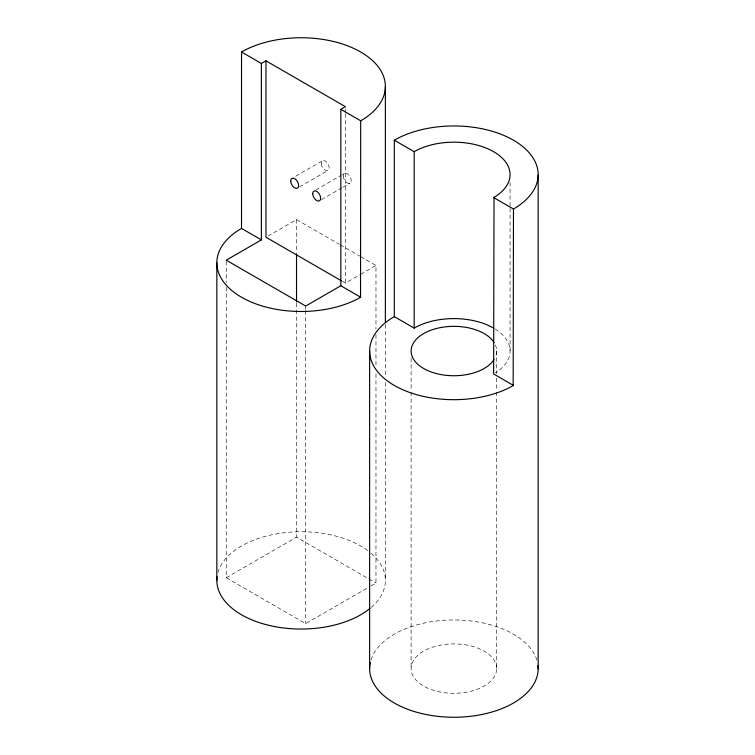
<?xml version="1.0" encoding="UTF-8"?>
<svg xmlns="http://www.w3.org/2000/svg" width="755" height="755" viewBox="0 0 755 755"><rect width="100%" height="100%" fill="white"/><g stroke="black" fill="none" stroke-linecap="round" stroke-linejoin="round"><path stroke-width="0.57" stroke-dasharray="3.77 2.83" d="M295.715 176.208L322.196 160.919M299.782 186.778L328.302 170.309M315.92 189.92L341.383 175.217M342.402 174.631L344.44 173.452M321.536 199.65L341.911 187.891M342.93 187.297L350.056 183.182M268.006 236.07L296.526 219.601L339.306 244.299M342.364 281.351L345.412 283.116L359.673 274.877M360.692 274.291L375.971 265.467L375.971 328.982M226.245 287.23L226.245 577.745L296.526 537.164L367.827 578.33M226.245 577.745L305.69 623.611L369.865 586.559M370.884 585.974L375.971 583.03L375.971 372.498M340.326 244.894L359.673 256.058M360.692 256.653L375.971 265.467M368.846 578.915L375.971 583.03M510.069 182.512L510.069 207.21M510.069 208.38L510.069 351.264M496.677 351.037L496.677 373.385M496.677 378.085L496.677 391.024M496.677 392.204L496.677 668.6A42.78 24.698 0 0 1 432.502 689.985A42.78 24.698 0 0 1 432.502 647.205A42.78 24.698 0 0 1 496.677 668.6M411.107 358.096L411.107 391.024M411.107 392.204L411.107 668.6M385.371 324.678L385.371 376.556M385.371 382.445L385.371 580.51M375.971 334.861L375.971 366.619M345.412 109.041L345.412 112.57M345.412 113.75L345.412 283.116M305.69 306.049L305.69 309.578M305.69 310.758L305.69 623.611M296.526 219.601L296.526 252.538M296.526 303.114L296.526 308.993M296.526 310.163L296.526 537.164M226.245 261.353L226.245 282.53M370.988 659.898A84.267 48.65 0 0 1 454.35 619.949A84.267 48.65 0 0 1 536.956 660.408M495.403 345.063A42.78 24.698 0 0 1 495.403 357.011M495.252 329.086A56.181 32.437 0 0 1 495.374 372.913M371.092 553.283A84.267 48.65 0 0 1 370.847 607.699M217.912 572.649A84.267 48.65 0 0 1 280.218 533.256A84.267 48.65 0 0 1 367.647 550.537M343.28 176.028A5.615 3.246 60 0 0 349.235 183.437A5.615 3.246 60 0 0 349.235 175.49A5.615 3.246 60 0 0 343.28 176.028M321.29 163.75A5.615 3.246 60 0 0 327.538 170.687A5.615 3.246 60 0 0 326.915 162.41A5.615 3.246 60 0 0 321.29 163.75"/><path stroke-width="1.13" d="M241.524 52.001L241.675 51.906A84.267 48.65 0 0 1 360.324 51.793A84.267 48.65 0 0 1 361.57 120.29L360.692 120.8L360.541 297.319A84.267 48.65 0 0 1 241.883 297.442A84.267 48.65 0 0 1 240.637 228.935L241.524 228.425L241.524 52.001L261.381 63.467L265.968 60.825L345.412 106.691L340.835 109.333L340.835 285.758L305.69 306.049L226.245 260.182L261.381 239.892L261.381 63.467M394.308 140.213L394.629 140.024A84.267 48.65 0 0 1 513.277 140.09A84.267 48.65 0 0 1 514.193 208.597L513.476 209.012L513.164 385.626A84.267 48.65 0 0 1 394.506 385.55A84.267 48.65 0 0 1 393.591 317.053L394.308 316.638L394.308 140.213L414.174 151.679L414.174 328.104L394.308 316.638M414.174 151.679L414.448 151.519A56.181 32.437 0 0 1 493.553 151.642A56.181 32.437 0 0 1 494.025 197.31L493.619 373.97L513.476 385.437M414.174 328.104L414.448 327.944A56.181 32.437 0 0 1 493.902 328.265M340.835 109.333L360.692 120.8M493.619 197.546L513.476 209.012M341.345 280.766L265.968 237.24L265.968 60.825M241.524 228.425L261.381 239.892M340.835 285.758L360.692 297.225M538.164 174.877L538.164 668.864M385.371 86.532L385.371 322.319M369.629 350.773L369.629 668.335M296.526 253.708L296.526 301.934M216.836 262.702L216.836 580.265M537.985 665.466A84.267 48.65 0 0 1 451.235 717.231A84.267 48.65 0 0 1 370.309 662.409M494.1 359.484A42.78 24.698 0 0 1 428.349 370.847A42.78 24.698 0 0 1 428.349 331.228A42.78 24.698 0 0 1 494.1 342.591M370.007 608.398A84.267 48.65 0 0 1 272.772 626.206A84.267 48.65 0 0 1 217.062 576.867M290.732 181.389A5.615 3.246 60 0 0 296.979 188.325A5.615 3.246 60 0 0 296.356 180.058A5.615 3.246 60 0 0 290.732 181.389M312.721 193.667A5.615 3.246 60 0 0 318.676 201.075A5.615 3.246 60 0 0 318.676 193.138A5.615 3.246 60 0 0 312.721 193.667"/></g></svg>
